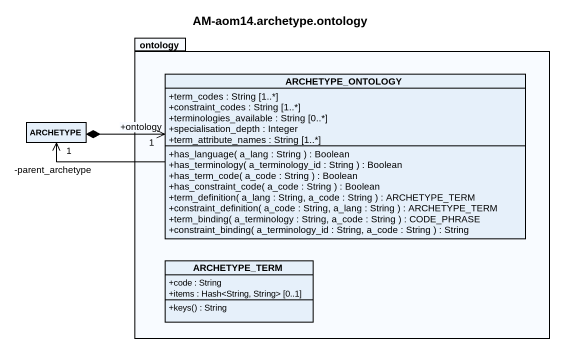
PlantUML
@startuml
title AM-aom14.archetype.ontology
hide circle
hide empty members
skinparam classAttributeIconSize 0
package ontology {
  class ARCHETYPE_ONTOLOGY {
    +term_codes : String [1..*]
    +constraint_codes : String [1..*]
    +terminologies_available : String [0..*]
    +specialisation_depth : Integer
    +term_attribute_names : String [1..*]
    +has_language( a_lang : String ) : Boolean
    +has_terminology( a_terminology_id : String ) : Boolean
    +has_term_code( a_code : String ) : Boolean
    +has_constraint_code( a_code : String ) : Boolean
    +term_definition( a_lang : String, a_code : String ) : ARCHETYPE_TERM
    +constraint_definition( a_code : String, a_lang : String ) : ARCHETYPE_TERM
    +term_binding( a_terminology : String, a_code : String ) : CODE_PHRASE
    +constraint_binding( a_terminology_id : String, a_code : String ) : String
  }
  class ARCHETYPE_TERM {
    +code : String
    +items : Hash<String, String> [0..1]
    +keys() : String
  }
}
class ARCHETYPE
ARCHETYPE_ONTOLOGY -left-> "-parent_archetype\n1" ARCHETYPE
ARCHETYPE *-right-> "+ontology\n1" ARCHETYPE_ONTOLOGY
@enduml
